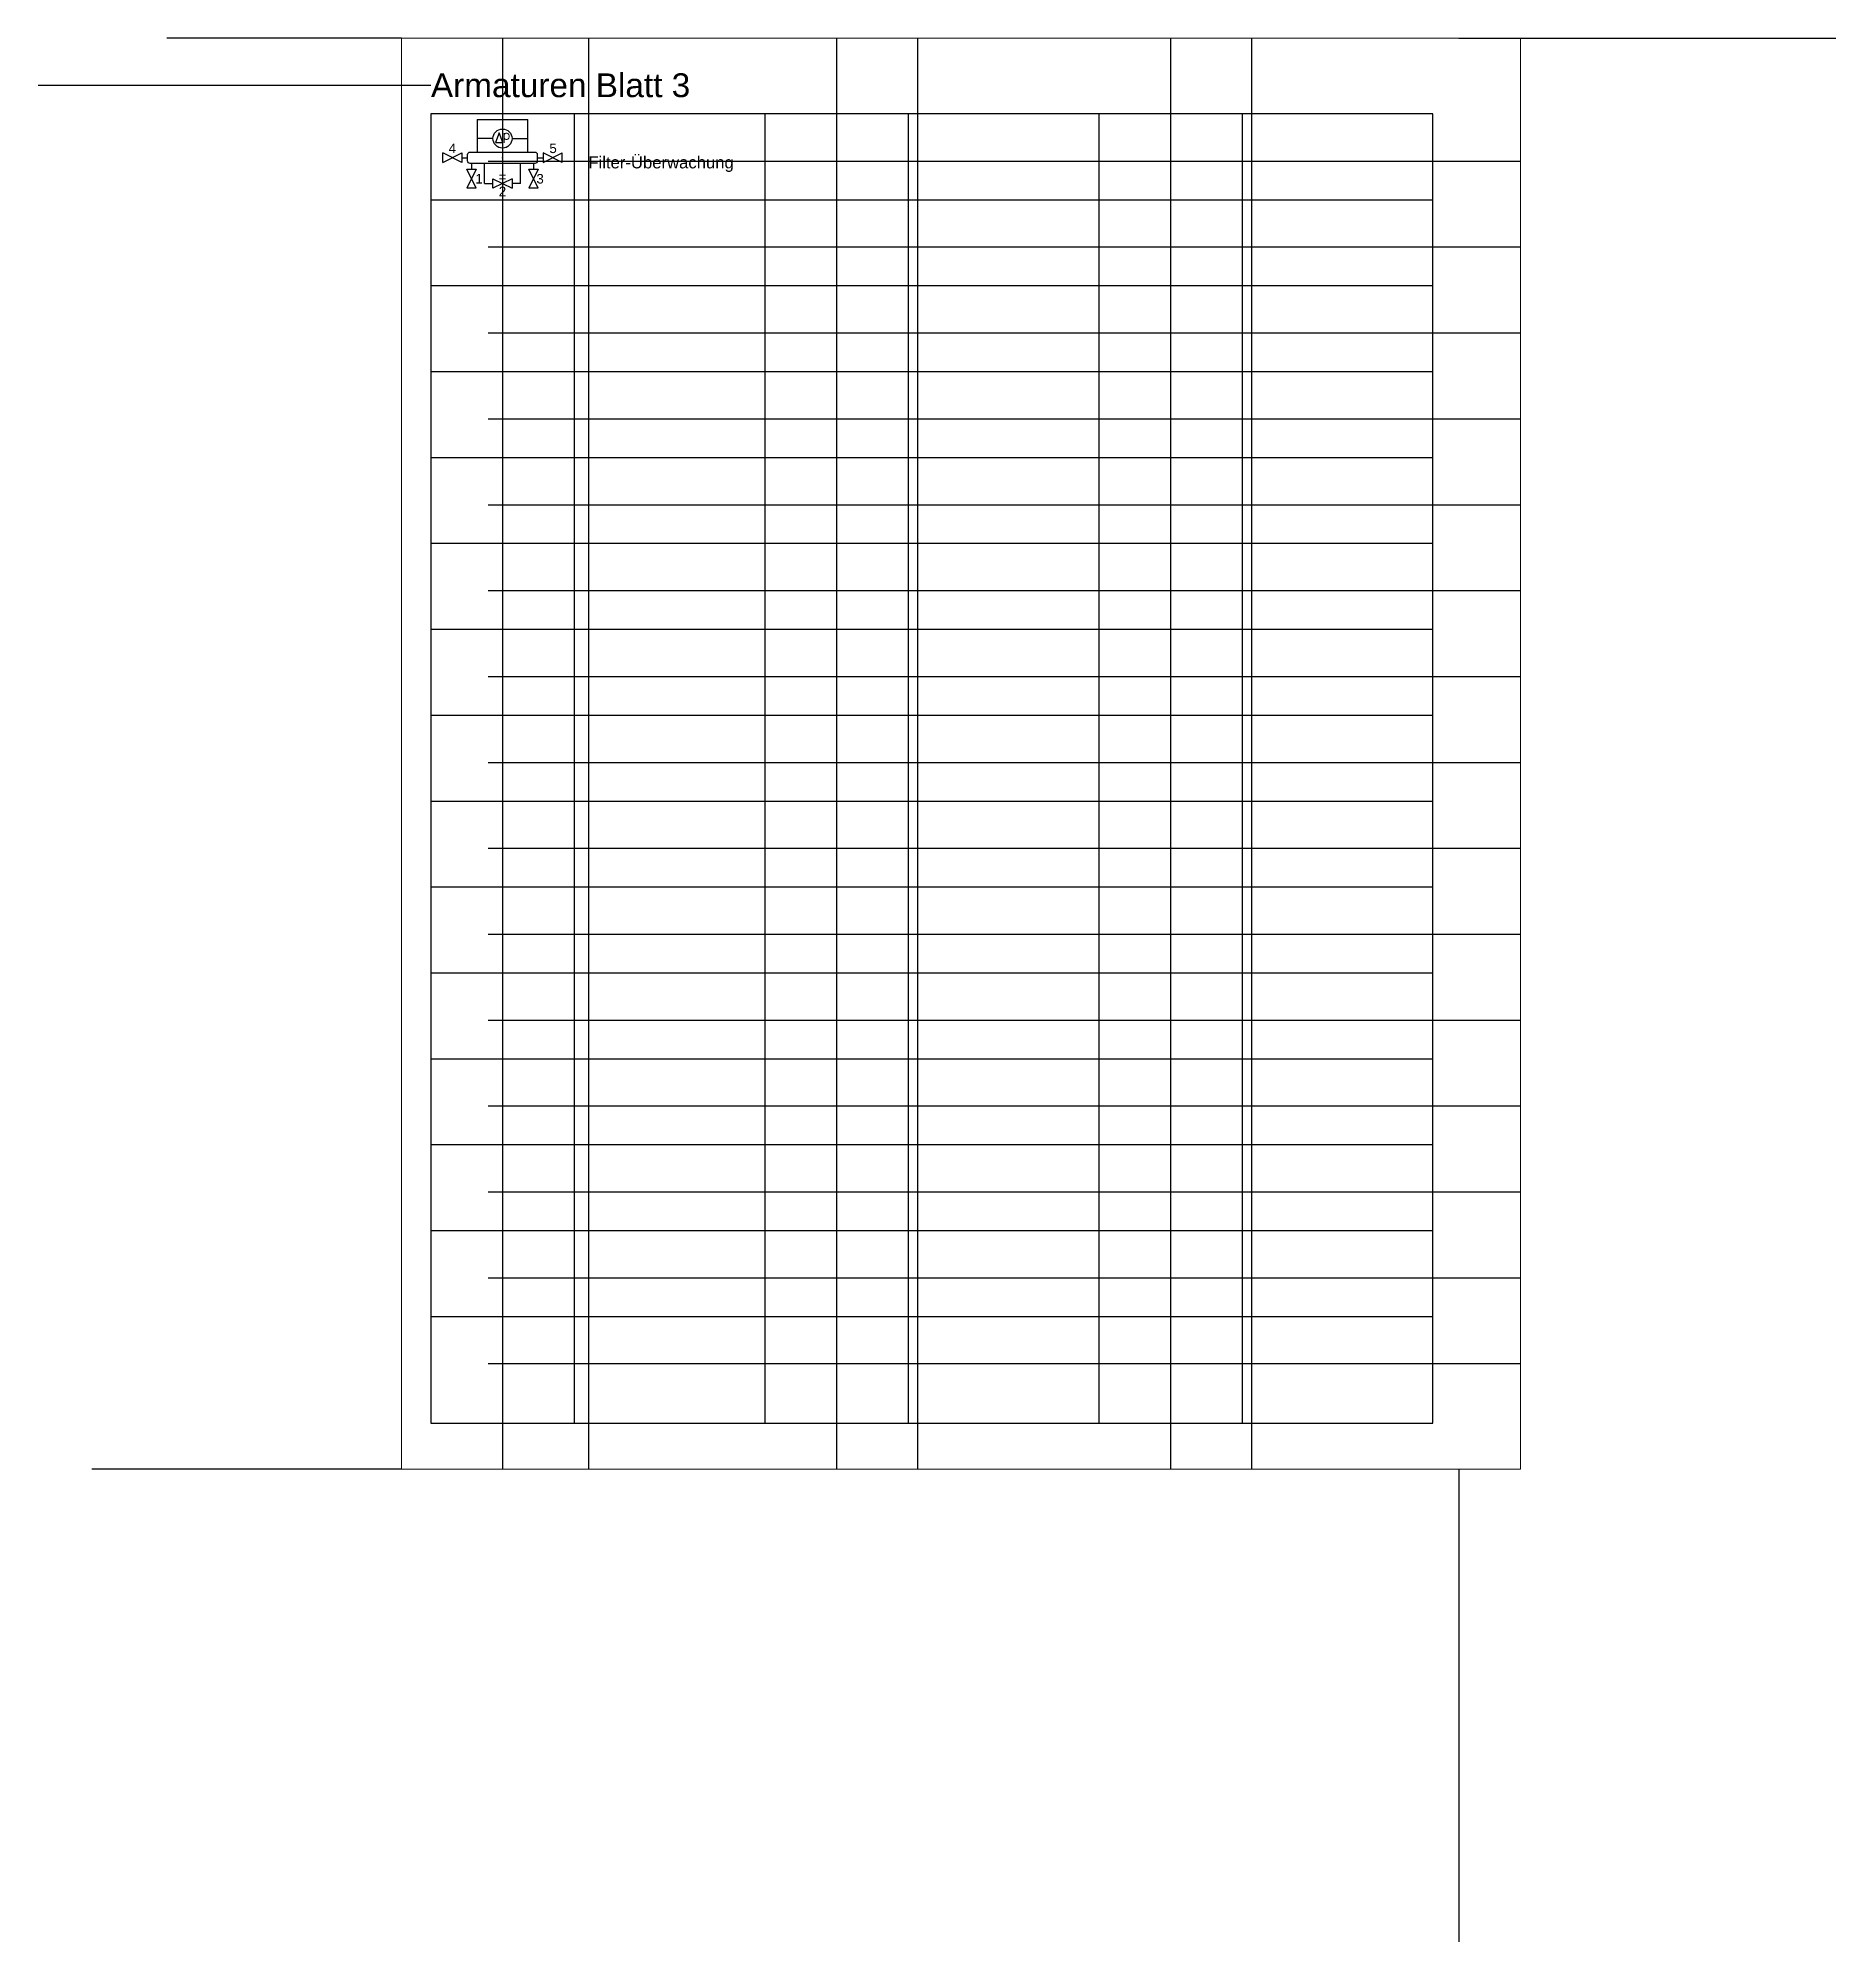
# Paper-space layout 'Blatt 3' of a CAD drawing. Header units: millimetres. Extents: x 837 to 1194, y 3 to 381.
# The model-space entities are those that its viewports show. They can reach past a viewport. Long polylines and large blocks are cut down to what shows.
import ezdxf
from ezdxf.enums import TextEntityAlignment as Align

# ---------------------------------------------------------------- set-up
doc = ezdxf.new("R2010")
doc.units = ezdxf.units.MM
doc.layers.add('Z_Format', color=7, linetype='Continuous', plot=False)
doc.styles.add('Roche_SchemaLegende_1', font='arial.ttf', dxfattribs={"height": 100})
doc.styles.add('Romans', font='Romans.shx')
doc.styles.get("Standard").update_dxf_attribs({"font": 'arial.ttf'})

# ---------------------------------------------------------------- blocks, each defined once
blk = doc.blocks.new('Filter-Überwachung')
at = {"transparency": 33554687}
for p, q in [((-265, 400), (-265, 60)), ((-265, 400), (265, 400)), ((265, 60), (265, 400)), ((-100, 201), (-265, 201)), ((100, 201), (265, 201)), ((-625, -50), (-625, 50)), ((-625, -50), (-425, 50)), ((-425, -50), (-625, 50)), ((-425, 50), (-425, -50)), ((625, -50), (425, 50)), ((425, 50), (425, -50)), ((425, -50), (625, 50)), ((625, -50), (625, 50)), ((-425, 0), (-365, 0)), ((-275, -320), (-375, -120)), ((-375, -120), (-275, -120)), ((-275, -120), (-375, -320)), ((-325, -60), (-325, -120)), ((-187, -270), (-187, -60)), ((188, -270), (188, -60)), ((375, -320), (275, -120)), ((275, -120), (375, -120)), ((375, -120), (275, -320)), ((325, -60), (325, -120)), ((365, 0), (425, 0)), ((-275, -320), (-375, -320)), ((-187, -270), (-100, -270)), ((100, -220), (-100, -320)), ((-100, -320), (-100, -220)), ((-100, -220), (100, -320)), ((100, -220), (100, -320)), ((188, -270), (100, -270)), ((375, -320), (275, -320))]:
    blk.add_line(p, q, dxfattribs=at)
at = {"linetype": 'Continuous', "lineweight": -3}
blk.add_line((-36, 261), (-74, 161), dxfattribs=at)
blk.add_lwpolyline([(-74, 161), (2, 161), (-36, 261)], dxfattribs=at)
at = {"transparency": 33554687}
blk.add_lwpolyline([(-340, 60), (340, 60, -0.414214), (365, 35), (365, -35, -0.414214), (340, -60), (-340, -60, -0.414214), (-365, -35), (-365, 35, -0.414214)], format="xyb", close=True, dxfattribs=at)
at = {"linetype": 'Continuous', "lineweight": -3}
blk.add_circle((0, 201), 100, dxfattribs=at)
at = {"transparency": 33554687}
blk.add_point((0, 0), dxfattribs=at)
at = {"linetype": 'Continuous', "lineweight": -3, "style": 'Romans'}
blk.add_text('p', height=100, dxfattribs=at).set_placement((2, 241), align=Align.MIDDLE_LEFT)
at = {"transparency": 33554687, "style": 'Roche_SchemaLegende_1'}
for s, p in [('4', (-525, 99)), ('5', (530, 99)), ('1', (-246, -220)), ('=', (0, -199)), ('3', (394, -220)), ('2', (0, -353))]:
    blk.add_text(s, height=100, dxfattribs=at).set_placement(p, align=Align.MIDDLE_CENTER)

msp = doc.modelspace()

# ---------------------------------------------------------------- linework, layer by layer
for p, q in [((3162, -18756), (3162, -32476)), ((6662, -18756), (6662, -32476)), ((10162, -18756), (10162, -32476))]:
    msp.add_line(p, q)
for points in [[(1662, -18756), (1662, -32476), (12162, -32476), (12162, -18756), (1662, -18756)], [(5162, -18756), (5162, -32476)], [(8662, -18756), (8662, -32476)], [(1662, -19656), (12162, -19656)], [(1662, -20556), (12162, -20556)], [(1662, -21456), (12162, -21456)], [(1662, -22356), (12162, -22356)], [(1662, -23256), (12162, -23256)], [(1662, -24156), (12162, -24156)], [(1662, -25056), (12162, -25056)], [(1662, -25956), (12162, -25956)], [(1662, -26856), (12162, -26856)], [(1662, -27756), (12162, -27756)], [(1662, -28656), (12162, -28656)], [(1662, -29556), (12162, -29556)], [(1662, -30456), (12162, -30456)], [(1662, -31356), (12162, -31356)]]:
    msp.add_lwpolyline(points)
at = {"layer": 'Z_Format', "color": 3}
for p, q in [((2262, -19251), (13792, -19251)), ((2262, -20151), (13792, -20151)), ((2262, -21051), (13792, -21051)), ((2262, -21951), (13792, -21951)), ((2262, -22851), (13792, -22851)), ((2262, -23751), (13792, -23751)), ((2262, -24651), (13792, -24651)), ((2262, -25551), (13792, -25551)), ((2262, -26451), (13792, -26451)), ((2262, -27351), (13792, -27351)), ((2262, -28251), (13792, -28251)), ((2262, -29151), (13792, -29151)), ((2262, -30051), (13792, -30051)), ((2262, -30951), (13792, -30951)), ((2262, -31851), (13792, -31851))]:
    msp.add_line(p, q, dxfattribs=at)
for p in [(2412, 18590), (5912, 18590), (9412, 18603)]:
    msp.add_ray(p, (0, -1), dxfattribs=at)
at = {"layer": 'Z_Format', "color": 1}
for p in [(3312, 18590), (6762, 18590), (10262, 18590)]:
    msp.add_ray(p, (0, -1), dxfattribs=at)

# ---------------------------------------------------------------- block references
msp.add_blockref('Filter-Überwachung', (2412, -19216))

# ---------------------------------------------------------------- texts
at = {"color": 7}
msp.add_text('Filter-Überwachung', height=125, dxfattribs=at).set_placement((3312, -19265), align=Align.MIDDLE_LEFT)
at = {"insert": (1662, -18458), "char_height": 250, "attachment_point": 4}
msp.add_mtext_dynamic_manual_height_columns('Armaturen Blatt 3', width=4100.87, gutter_width=12.5, heights=[0], dxfattribs=at)

psp = doc.layouts.new('Blatt 3')

# ---------------------------------------------------------------- linework, layer by layer
at = {"layer": 'Z_Format'}
for p, q in [((908.75, 381.3), (862.16, 381.3)), ((1118.75, 381.3), (1193.65, 381.3)), ((914.63, 371.9), (836.61, 371.9)), ((908.75, 97.14), (847.27, 97.14)), ((1118.75, 97.14), (1118.75, 3.25))]:
    psp.add_line(p, q, dxfattribs=at)

# ---------------------------------------------------------------- viewports
at = {"layer": 'Z_Format', "view_target_point": (-2628, -2975.5)}
psp.add_viewport(center=(1019.87, 239.22), size=(222.24, 284.164), view_center_point=(9843.3, -22483.65), view_height=14993.941, dxfattribs=at)

doc.saveas('drawing.dxf')
